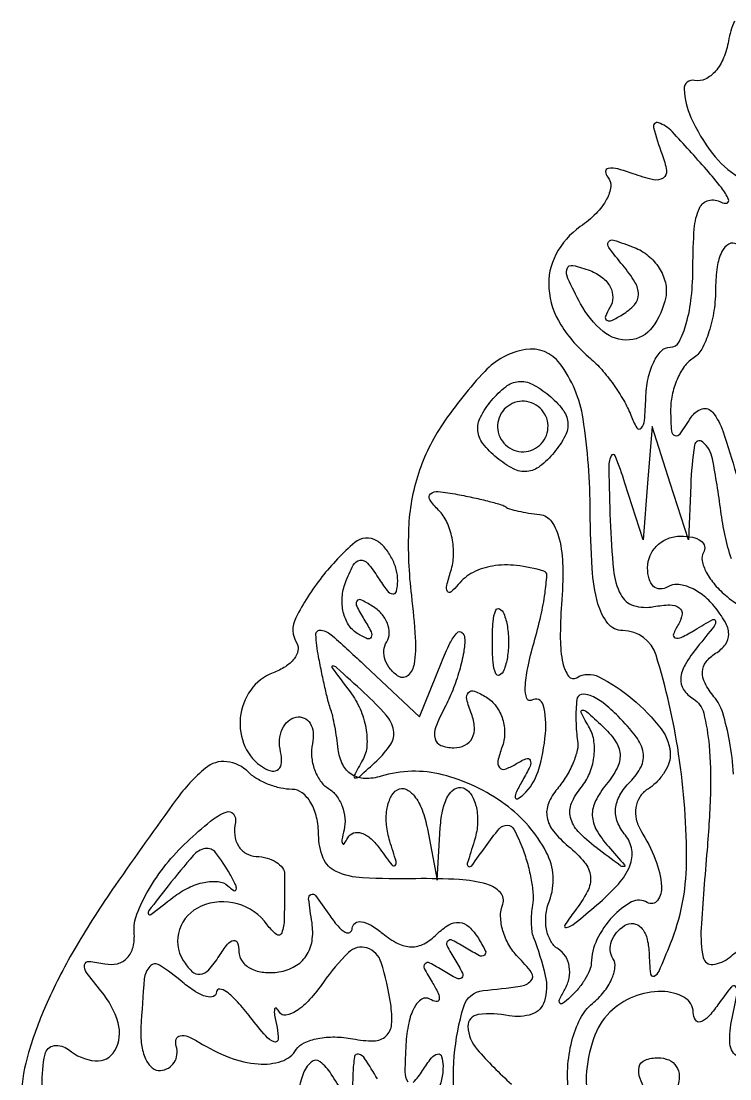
# Model space of a CAD drawing. Extents: x 153 to 7594, y 148 to 3762.
# Drawn here: x 4565.39 to 4596.63, y 2380.74 to 2427.37 of the extents above; entities that cross this region are included whole.
import ezdxf

# ---------------------------------------------------------------- set-up
doc = ezdxf.new("R2010")
doc.units = 0

msp = doc.modelspace()

# ---------------------------------------------------------------- linework, layer by layer
for points in [[(4596.825643, 2427.373229, 0.062791), (4596.565181, 2426.498698, -0.057007), (4596.352623, 2425.753727, -0.079716), (4595.990769, 2425.164748, -0.101992), (4595.542139, 2424.81836, -0.171198), (4595.07434, 2424.764274, 0.494635), (4594.609501, 2424.376946, 0.09645), (4594.907349, 2423.132336, 0.056065), (4595.860244, 2421.539823, 0.091755), (4597.021689, 2420.486595, -0.085828)], [(4596.938533, 2417.537989, 0.275933), (4596.583843, 2417.543347, 0.149285), (4596.275694, 2417.213271, 0.077648), (4596.066565, 2416.536465, 0.036191), (4596, 2415.618034, -0.036773), (4595.926186, 2414.615763, -0.040854), (4595.70625, 2413.670862, -0.044834), (4595.384629, 2412.910071, -0.132684), (4595, 2412.5, 0.101161), (4594.617978, 2412.140373, 0.052761), (4594.298248, 2411.566787, 0.049393), (4594.083635, 2410.883651, 0.053738), (4594.015313, 2410.190983, 0.013885), (4594.048325, 2409.294874, 0.311336), (4594.200888, 2409.101606, 0.322427), (4594.430182, 2409.178839, 0.014437), (4594.923848, 2409.911024, -0.178054), (4595.402208, 2410.277725, -0.310099), (4595.859999, 2410.136224, -0.08616), (4596.332142, 2409.267288, -0.013753), (4596.902958, 2407.411024, -0.00734)], [(4589.528932, 2379.971388, -0.044313), (4589.482604, 2381.212212, -0.049539), (4589.66163, 2382.394787, -0.05508), (4590.034656, 2383.387953, -0.10254), (4590.568911, 2384.057191, 0.049451), (4591.070609, 2384.565096, 0.063475), (4591.415633, 2385.123264, 0.077457), (4591.561184, 2385.644589, 0.169401), (4591.472678, 2386.044209, -0.123519), (4591.358188, 2386.404372, -0.100776), (4591.41435, 2386.806144, -0.090809), (4591.633596, 2387.188284, -0.078968), (4591.983688, 2387.489919, -0.167465), (4592.3741, 2387.577929, -0.181972), (4592.720078, 2387.402126, -0.119326), (4592.965316, 2386.956543, -0.057708), (4593.063386, 2386.309017, 0.014167), (4593.123157, 2385.366884, 0.504003), (4593.284446, 2385.269011, 0.196306), (4593.507435, 2385.487827, 0.006077), (4594.011491, 2386.696825, 0.093745), (4594.714436, 2390.238902, 0.040129), (4594.369526, 2395.071603, 0.036536), (4593.378804, 2399.410156, 0.329515), (4591.904671, 2400.500017, -0.228972), (4591.254083, 2400.814444, -0.101312), (4590.812321, 2401.687391, -0.051527), (4590.555811, 2403.241426, -0.013906), (4590.473777, 2405.740525, 0.036275), (4590.155412, 2409.839088, 0.124096), (4589.129839, 2412.28544, 0.280788), (4587.61191, 2412.890697, 0.163517), (4585.825694, 2411.932837, 0.039746), (4583.974679, 2409.620074, 0.069832), (4582.897779, 2407.424815, 0.06974), (4582.465963, 2405.015893, 0.039539), (4582.587412, 2402.049497, -0.013979), (4582.759415, 2400.185164, -0.054645), (4582.707294, 2399.031274, -0.162854), (4582.445622, 2398.525186, -0.343728), (4582.032172, 2398.480117, -0.07947), (4581.665646, 2398.796549, -0.091052), (4581.436618, 2399.19804, -0.100767), (4581.378807, 2399.620673, -0.122777), (4581.5, 2400, 0.1348), (4581.61287, 2400.384414, 0.100411), (4581.532237, 2400.821208, 0.087027), (4581.269227, 2401.244173, 0.071947), (4580.861803, 2401.58541, 0.02792), (4580.366821, 2401.854375, 0.381877), (4580.185942, 2401.800861, 0.263295), (4580.177041, 2401.570785, 0.019337), (4580.5, 2401, -0.020106), (4580.812756, 2400.445258, -0.235363), (4580.815373, 2400.204091, -0.403524), (4580.646166, 2400.141894, -0.0347), (4580.198182, 2400.377517, -0.116638), (4579.818943, 2400.757062, -0.081802), (4579.588581, 2401.318228, -0.075141), (4579.53866, 2401.9713, -0.073306), (4579.682837, 2402.615871, -0.028099), (4580.029144, 2403.385981, -0.239924), (4580.327558, 2403.599506, -0.262141), (4580.656348, 2403.474765, -0.032626), (4581.123851, 2402.833846, 0.020732), (4581.516437, 2402.267849, 0.191918), (4581.766615, 2402.116629, 0.398641), (4581.930991, 2402.227692, 0.05131), (4581.984687, 2402.690983, 0.069618), (4581.921493, 2403.189252, 0.053368), (4581.721851, 2403.70124, 0.05427), (4581.423764, 2404.149473, 0.080655), (4581.068422, 2404.457713, 0.327142), (4580.090171, 2404.380505, 0.049011), (4578.64531, 2402.865653, 0.047852), (4577.490749, 2401.057136, 0.26231), (4577.535959, 2399.941817, -0.196264), (4577.590225, 2399.617866, -0.113432), (4577.416637, 2399.256231, -0.08139), (4577.032997, 2398.90947, -0.051575), (4576.494256, 2398.63617, 0.146397), (4575.506617, 2397.874181, 0.130987), (4575.046471, 2396.660691, 0.132017), (4575.252835, 2395.386526, 0.149637), (4576.066882, 2394.458665, 0.091453), (4576.451767, 2394.308861, 0.236453), (4576.730603, 2394.387715, 0.198955), (4576.866379, 2394.677596, 0.06785), (4576.823668, 2395.149648, -0.071605), (4576.779713, 2395.679537, -0.089882), (4576.89642, 2396.157508, -0.105183), (4577.152203, 2396.509532, -0.138182), (4577.506787, 2396.684423, -0.148075), (4577.861885, 2396.645053, -0.15587), (4578.127016, 2396.415461, -0.118922), (4578.255492, 2396.015934, -0.06889), (4578.22348, 2395.50983, 0.071984), (4578.191238, 2394.944898, 0.064621), (4578.316898, 2394.371592, 0.067903), (4578.574653, 2393.877017, 0.100635), (4578.929806, 2393.543382, -0.093834), (4579.283538, 2393.219941, -0.070462), (4579.538039, 2392.756603, -0.068819), (4579.658334, 2392.229012, -0.080772), (4579.620221, 2391.717975, 0.012824), (4579.526804, 2391.279666, 0.155992), (4579.547981, 2391.111331, 0.576725), (4579.625973, 2391.104301, 0.031852), (4579.784946, 2391.363153, -0.195212), (4580.039229, 2391.576528, -0.163648), (4580.393714, 2391.572328, -0.102344), (4580.809293, 2391.323078, -0.051675), (4581.215383, 2390.863153, 0.007025), (4581.728426, 2390.165534, 0.429011), (4581.867217, 2390.149908, 0.298513), (4581.916652, 2390.314245, 0.005551), (4581.638006, 2391.217975, -0.052746), (4581.493095, 2391.915676, -0.061549), (4581.509023, 2392.591934, -0.071691), (4581.674319, 2393.146599, -0.147162), (4581.972179, 2393.482806, -0.249941), (4582.343476, 2393.5065, -0.122986), (4582.724965, 2393.203729, -0.075656), (4583.061613, 2392.593558, -0.040836), (4583.292323, 2391.764831), (4583.727636, 2389.5), (4583.863818, 2391.809017, -0.041607), (4583.984461, 2392.652442, -0.085502), (4584.240917, 2393.266142, -0.152164), (4584.582987, 2393.555649, -0.243109), (4584.956326, 2393.526992, -0.138193), (4585.281085, 2393.173156, -0.073636), (4585.469975, 2392.604913, -0.064168), (4585.501383, 2391.918938, -0.057006), (4585.361994, 2391.217975, 0.004077), (4585.054677, 2390.231594, 0.364828), (4585.11094, 2390.100632, 0.3663), (4585.249179, 2390.134002, 0.004087), (4585.851873, 2390.971975, -0.020751), (4586.464588, 2391.766627, -0.237758), (4586.81691, 2391.917924, -0.266575), (4587.120991, 2391.717713, -0.025277), (4587.495939, 2390.871178, -0.025083), (4587.714579, 2390.203034, -0.022944), (4587.872786, 2389.496267, -0.023611), (4587.955108, 2388.852187, -0.066292), (4587.931313, 2388.399203, 0.027148), (4587.88128, 2388.018246, 0.023865), (4587.869815, 2387.617266, 0.024587), (4587.894653, 2387.254157, 0.063655), (4587.95809, 2387, -0.035633), (4588.490814, 2385.280907, -0.131831), (4588.453798, 2384.155637, -0.242198), (4587.902046, 2383.586941, -0.129601), (4586.90027, 2383.519206, 0.076988), (4585.537259, 2383.569088, 0.389798), (4585.083742, 2383.041818, 0.174416), (4585.484614, 2382.033417, 0.027882), (4587, 2380.5, -0.028219)], [(4596.692, 2403.660083, -0.02244), (4596.420138, 2404.686696, -0.020221), (4596.23025, 2405.76975, 0.01308), (4595.860288, 2408.072722, 0.170039), (4595.433793, 2408.813657, 0.592826), (4595.061719, 2408.674196, 0.025182), (4594.90032, 2406.916667), (4594.80064, 2404.5), (4594, 2407), (4593.19936, 2409.5), (4593, 2407), (4592.80064, 2404.5), (4592.002497, 2407, 0.014865), (4591.578355, 2408.20379, 0.682494), (4591.388905, 2408.204652, 0.100218), (4591.286588, 2407.635325, 0.003436), (4591.352177, 2405.360337, 0.015493), (4591.498075, 2403.175461, 0.092991), (4591.814939, 2402.086295, 0.203625), (4592.382512, 2401.607769, 0.122199), (4593.27671, 2401.558063, -0.040986), (4593.979122, 2401.632611, -0.159664), (4594.392076, 2401.508099, -0.276723), (4594.521251, 2401.219894, -0.109181), (4594.372202, 2400.793218, 0.039489), (4594.143108, 2400.347347, 0.430655), (4594.216488, 2400.181964, 0.20526), (4594.4858, 2400.199495, 0.018124), (4595.095492, 2400.53745, -0.008784), (4595.87143, 2400.986701, -0.526629), (4595.994168, 2400.925555, -0.203473), (4595.933905, 2400.701109, -0.004275), (4595.201442, 2399.780986, 0.035914), (4594.652731, 2398.994362, 0.114869), (4594.459735, 2398.38884, 0.17017), (4594.587886, 2397.901812, 0.106099), (4595.018105, 2397.48881, -0.197115), (4595.474668, 2396.859961, -0.037177), (4595.711845, 2395.430519, -0.030113), (4595.771701, 2393.429016, -0.01382), (4595.620451, 2390.821977, 0.005303), (4595.36137, 2387.37337, 0.067762), (4595.453071, 2386.082831, 0.387859), (4595.876416, 2385.777685, 0.14533), (4596.610211, 2386.091467, -0.028632), (4597.177121, 2386.509583, -0.084245)], [(4596.79148, 2394.171425, 0.027714), (4596.610687, 2395.633981, 0.028776), (4596.313921, 2396.868347, 0.100144), (4595.927616, 2397.587217, -0.052418), (4595.531098, 2398.182017, -0.131009), (4595.416703, 2398.687143, -0.158265), (4595.575932, 2399.120993, -0.088113), (4596, 2399.5, 0.092946), (4596.433521, 2399.894997, 0.171052), (4596.576352, 2400.344477, 0.125537), (4596.419696, 2400.887391, 0.040533), (4595.935251, 2401.578017, 0.054071), (4595.425024, 2402.072804, 0.06707), (4594.854218, 2402.405763, 0.080573), (4594.312688, 2402.534458, 0.157815), (4593.886693, 2402.429973, -0.140558), (4593.550104, 2402.335263, -0.191268), (4593.260466, 2402.451946, -0.137878), (4593.064909, 2402.781291, -0.065544), (4593, 2403.274316, -0.103701), (4593.111387, 2403.805601, -0.098925), (4593.427703, 2404.257664, -0.09678), (4593.900242, 2404.560607, -0.094563), (4594.456011, 2404.666667, -0.048843), (4594.982597, 2404.615103, -0.106308), (4595.3536, 2404.455159, -0.182988), (4595.511746, 2404.218948, -0.197918), (4595.467022, 2403.94664, 0.193234), (4595.403706, 2403.581754, 0.069647), (4595.587193, 2403.077558, 0.056224), (4595.967646, 2402.521951, 0.041354), (4596.50101, 2401.999162, 0.055703), (4597.31013, 2401.467392, 0.23108)], [(4584.519778, 2379.460389, -0.050872), (4584.480892, 2381.744054, -0.05188), (4584.895722, 2383.92101, -0.303638), (4585.75, 2384.625, 0.009292), (4587.38435, 2384.819171, 0.160923), (4587.860188, 2385.052525, 0.374131), (4587.888944, 2385.41245, 0.037293), (4587.278145, 2386.121855, -0.066889), (4586.88319, 2386.639437, -0.059517), (4586.619856, 2387.263418, -0.062742), (4586.52113, 2387.8947, -0.09938), (4586.612531, 2388.432655, 0.287808), (4586.51176, 2388.945395, 0.1332), (4585.909317, 2389.315939, 0.05851), (4584.695724, 2389.523885, 0.016752), (4582.784386, 2389.5608, -0.014911), (4580.43268, 2389.597559, -0.095152), (4579.277866, 2389.874271, -0.190907), (4578.703536, 2390.468219, -0.09798), (4578.498681, 2391.5, 0.056325), (4578.411716, 2392.265015, 0.075732), (4578.155428, 2392.9125, 0.094915), (4577.776697, 2393.346641, 0.167592), (4577.332014, 2393.5, -0.054717), (4576.830852, 2393.555009, -0.038662), (4576.288675, 2393.720313, -0.039128), (4575.788767, 2393.962683, -0.064023), (4575.416667, 2394.25, 0.167502), (4574.452928, 2394.719677, 0.209182), (4573.508481, 2394.436951, 0.05975), (4572.234075, 2393.063895, 0.005459), (4569.529016, 2389.257756, 0.018666), (4567.812626, 2386.577779, 0.027794), (4566.535025, 2384.104019, 0.032356), (4565.711495, 2381.89245, 0.061143), (4565.390699, 2380.019602, -0.016064)], [(4566.316278, 2380.45859, -0.060938), (4566.440601, 2381.821879, -0.312174), (4566.843784, 2382.199714, -0.213274), (4567.470295, 2382.024653, 0.149366), (4568.656137, 2381.528612, 0.298062), (4569.520994, 2381.97855, 0.20202), (4569.660119, 2383.203898, 0.102129), (4568.916817, 2384.600229, -0.012454), (4568.268977, 2385.421623, -0.196984), (4568.181351, 2385.759262, -0.399958), (4568.373367, 2385.912892, -0.031634), (4569.080727, 2385.806424, 0.113025), (4569.629285, 2385.813258, 0.14666), (4570.061266, 2386.065664, 0.129121), (4570.319152, 2386.544603, 0.078462), (4570.371188, 2387.189537, -0.112023), (4570.490981, 2387.998449, -0.03946), (4571.003192, 2389.06147, -0.036792), (4571.77128, 2390.180702, -0.03551), (4572.703573, 2391.189537, -0.016978), (4573.73433, 2392.093337, -0.076054), (4574.423464, 2392.500916, -0.326698), (4574.743775, 2392.419383, -0.232738), (4574.832385, 2392.045455, 0.083756), (4574.800194, 2391.486573, 0.1103), (4574.964826, 2391.00483, 0.123697), (4575.299784, 2390.676343, 0.123917), (4575.75, 2390.545455, -0.057786), (4576.228066, 2390.472325, -0.075014), (4576.632812, 2390.29304, -0.092106), (4576.904533, 2390.039691, -0.160528), (4577, 2389.75, -0.004242), (4576.983273, 2387.778417, -0.079037), (4576.875493, 2387.167804, -0.517183), (4576.645203, 2387.10065, -0.0706), (4576.234687, 2387.533458, 0.172305), (4574.924336, 2388.452279, 0.16946), (4573.317543, 2388.346952, 0.2142), (4572.368713, 2387.323509, 0.223393), (4572.524864, 2385.959768, 0.061176), (4572.915927, 2385.471973, 0.225741), (4573.279853, 2385.347814, 0.18434), (4573.659264, 2385.545262, 0.040419), (4574.109687, 2386.143237, -0.025068), (4574.48325, 2386.672177, -0.173258), (4574.747734, 2386.838974, -0.390607), (4574.921391, 2386.738336, -0.072031), (4574.984687, 2386.338484, 0.158954), (4575.128031, 2385.917873, 0.115947), (4575.509564, 2385.598976, 0.091566), (4576.07966, 2385.433359, 0.064095), (4576.75, 2385.452074, 0.08966), (4577.45358, 2385.696824, 0.116438), (4577.953597, 2386.158401, 0.111086), (4578.209274, 2386.813212, 0.076248), (4578.208302, 2387.61359, -0.00761), (4578.06114, 2388.67167, -0.311963), (4578.163112, 2388.866675, -0.370546), (4578.359063, 2388.821718, -0.008867), (4578.942989, 2388, 0.025783), (4579.339716, 2387.4799, 0.081529), (4579.672372, 2387.196906, 0.270427), (4579.878448, 2387.194023, 0.265758), (4579.984687, 2387.372445, -0.240328), (4580.107802, 2387.603674, -0.196775), (4580.384366, 2387.66588, -0.093399), (4580.814126, 2387.507249, -0.038235), (4581.323794, 2387.146238, 0.054215), (4581.990715, 2386.705086, 0.115835), (4582.586352, 2386.555889, 0.127552), (4583.148121, 2386.692734, 0.073311), (4583.710926, 2387.110926, -0.06038), (4584.241956, 2387.527148, -0.161703), (4584.704681, 2387.632344, -0.166612), (4585.129229, 2387.439033, -0.065029), (4585.541641, 2386.932624, -0.022302), (4585.848336, 2386.383008, -0.354078), (4585.805548, 2386.188212, -0.296363), (4585.587303, 2386.166815, -0.01877), (4585, 2386.5, 0.01854), (4584.399319, 2386.841141, 0.327184), (4584.190983, 2386.809017, 0.327184), (4584.158859, 2386.600681, 0.01854), (4584.5, 2386, -0.01854), (4584.841141, 2385.399319, -0.327184), (4584.809017, 2385.190983, -0.327184), (4584.600681, 2385.158859, -0.01854), (4584, 2385.5, 0.01854), (4583.399319, 2385.841141, 0.327184), (4583.190983, 2385.809017, 0.327184), (4583.158859, 2385.600681, 0.01854), (4583.5, 2385, -0.02506), (4583.767122, 2384.515036, -0.146004), (4583.81404, 2384.230457, -0.432574), (4583.688215, 2384.13916, -0.091343), (4583.404508, 2384.249532, 0.286757), (4583.049085, 2384.247639, 0.13074), (4582.720533, 2383.892791, 0.071678), (4582.469688, 2383.192187, 0.035179), (4582.346243, 2382.250748, 0.01248), (4582.304079, 2381.049782, 0.145271), (4582.431806, 2380.60289, 0.485252)], [(4603.834007, 2380.526663, 0.330878), (4603.682363, 2381.228397, 0.180475), (4602.797123, 2381.563409, 0.01304), (4600.135835, 2381.506454, -0.013324), (4597.905567, 2381.45999, -0.126477), (4596.989908, 2381.70106, -0.258013), (4596.631151, 2382.277459, -0.066185), (4596.722581, 2383.411431, 0.006472), (4596.956192, 2384.565714, 0.25496), (4596.87878, 2384.805284, 0.443085), (4596.692189, 2384.791226, 0.010292), (4596.102059, 2384, -0.030305), (4595.668328, 2383.464567, -0.132625), (4595.327522, 2383.248206, -0.344945), (4595.109952, 2383.330693, -0.133509), (4595.015313, 2383.661516, 0.267962), (4594.621064, 2384.324013, 0.127714), (4593.62855, 2384.584132, 0.094292), (4592.372689, 2384.348116, 0.103266), (4591.336508, 2383.669841, 0.11594), (4590.613944, 2382.503251, 0.066455), (4590.298106, 2380.869666, 0.118887), (4590.500932, 2379.744811, 0.455391)], [(4579.593821, 2380.128273, -0.009437), (4579.053395, 2380.947845, 0.08374), (4578.568159, 2381.488783, 0.366029), (4578.170678, 2381.477161, 0.132688), (4577.804932, 2380.91397, 0.015208), (4577.380616, 2379.447845)], [(4581.091869, 2380.728968, 0.011486), (4580.543577, 2381.622893, 0.190003), (4580.26481, 2381.822799, 0.441925), (4580.079446, 2381.699852, 0.030619), (4580.015096, 2381, -0.014192), (4579.96581, 2380.163542, -0.373375)], [(4582.673778, 2380.578532, 0.050831), (4583.08093, 2381.096708, -0.023604), (4583.472662, 2381.65527, -0.171978), (4583.743721, 2381.82953, -0.396829), (4583.920807, 2381.727005, -0.069511), (4583.984687, 2381.309017, -0.12121), (4583.710651, 2380.130068, -0.229738)], [(4593.054014, 2379.899075, -0.031045), (4592.667581, 2380.743173, -0.149169), (4592.630445, 2381.26459, -0.250787), (4592.889706, 2381.56229, -0.090966), (4593.458673, 2381.666667, -0.103993), (4593.935093, 2381.566494, -0.144156), (4594.26675, 2381.286677, -0.14097), (4594.398369, 2380.866466, -0.097773), (4594.312924, 2380.373084, 0.112379)]]:
    msp.add_lwpolyline(points, format="xyb")
for points in [[(4593.642725, 2421.488659, -0.050309), (4593.833778, 2420.78709, -0.297191), (4593.688417, 2420.454839, -0.206684), (4593.259186, 2420.379833, -0.027809), (4592.361341, 2420.647989, 0.023375), (4591.688383, 2420.855491, 0.096511), (4591.265213, 2420.880882, 0.385203), (4591.146012, 2420.7402, 0.177938), (4591.243639, 2420.499024, -0.217333), (4591.376942, 2420.081168, -0.096687), (4591.195506, 2419.518583, -0.06946), (4590.728458, 2418.895781, -0.044439), (4590.035525, 2418.312329, 0.119572), (4588.96022, 2417.090673, 0.140833), (4588.649142, 2415.586459, 0.122313), (4589.179189, 2413.983308, 0.078289), (4590.477507, 2412.5, -0.040036), (4590.978839, 2412.008424, -0.024032), (4591.494958, 2411.353125, -0.023977), (4591.948532, 2410.647257, -0.038101), (4592.258824, 2410, 0.038515), (4592.525721, 2409.444439, 0.512194), (4592.717659, 2409.425329, 0.160889), (4592.86152, 2409.761569, 0.012543), (4592.921053, 2410.75, -0.042371), (4593.024706, 2411.611334, -0.060745), (4593.270559, 2412.339063, -0.078519), (4593.611582, 2412.833434, -0.205373), (4594, 2413, 0.280045), (4594.385863, 2413.23451, 0.051215), (4594.70625, 2414.045461, 0.04194), (4594.92748, 2415.195261, 0.02657), (4595, 2416.559017, -0.017839), (4595.059342, 2418.221706, -0.08642), (4595.286463, 2419.13491, -0.234465), (4595.689834, 2419.470556, -0.192972), (4596.25, 2419.387123, 0.204561), (4596.502194, 2419.35529, 0.458447), (4596.573222, 2419.508911, 0.059687), (4596.255464, 2420.032039, 0.013734), (4595.595012, 2420.828106, 0.007027), (4594.085298, 2422.501316, 0.124743), (4593.479744, 2422.893279, 0.595482), (4593.259692, 2422.689131, 0.028783)], [(4593.799092, 2415.207039, -0.113072), (4593.208091, 2413.872371, -0.216172), (4592.201489, 2413.318586, -0.19608), (4591.04124, 2413.690346, -0.09581), (4590.044565, 2414.916729, -0.012527), (4589.486724, 2416.024929, -0.183593), (4589.453188, 2416.453167, -0.395219), (4589.707399, 2416.603158, -0.036692), (4590.471117, 2416.37271, -0.075053), (4591.002162, 2416.071304, -0.104282), (4591.352203, 2415.653119, -0.124167), (4591.467494, 2415.186129, -0.138003), (4591.339748, 2414.740707, 0.042297), (4591.142458, 2414.351382, 0.379435), (4591.201382, 2414.185239, 0.242554), (4591.426311, 2414.178769, 0.02661), (4591.89405, 2414.434519, 0.070516), (4592.419798, 2414.872318, 0.184456), (4592.594986, 2415.322905, 0.140206), (4592.444005, 2415.862981, 0.035398), (4591.907115, 2416.61192, -0.011254), (4591.287456, 2417.393717, -0.313519), (4591.277554, 2417.640594, -0.342646), (4591.499892, 2417.720004, -0.012308), (4592.407649, 2417.397065, -0.081217), (4593.030979, 2417.033111, -0.078717), (4593.513731, 2416.486148, -0.082946), (4593.785278, 2415.84477, -0.10707)], [(4588.879652, 2408.35499, -0.052816), (4588.252864, 2407.744118, -0.144578), (4587.684289, 2407.517128, -0.144578), (4587.08362, 2407.635449, -0.052816), (4586.35499, 2408.120348, -0.052816), (4585.744118, 2408.747136, -0.144578), (4585.517128, 2409.315711, -0.144578), (4585.635449, 2409.91638, -0.052816), (4586.120348, 2410.64501, -0.052816), (4586.747136, 2411.255882, -0.144578), (4587.315711, 2411.482872, -0.144578), (4587.91638, 2411.364551, -0.052816), (4588.64501, 2410.879652, -0.052816), (4589.255882, 2410.252864, -0.144578), (4589.482872, 2409.684289, -0.144578), (4589.364551, 2409.08362, -0.052816)], [(4586.552786, 2410.08541, 0.099038), (4586.401684, 2409.679226, 0.097945), (4586.417584, 2409.244476, 0.097945), (4586.597789, 2408.848514, 0.099038), (4586.91459, 2408.552786, 0.099038), (4587.320774, 2408.401684, 0.097945), (4587.755524, 2408.417584, 0.097945), (4588.151486, 2408.597789, 0.099038), (4588.447214, 2408.91459, 0.099038), (4588.598316, 2409.320774, 0.097945), (4588.582416, 2409.755524, 0.097945), (4588.402211, 2410.151486, 0.099038), (4588.08541, 2410.447214, 0.099038), (4587.679226, 2410.598316, 0.097945), (4587.244476, 2410.582416, 0.097945), (4586.848514, 2410.402211, 0.099038)], [(4586.75, 2405.951511, 0.101093), (4586.916277, 2405.865597, 0.01412), (4587.29375, 2405.770347, 0.015665), (4587.753072, 2405.683149, 0.01272), (4588.25, 2405.617756, -0.220227), (4588.767317, 2405.308407, -0.090461), (4589.106987, 2404.543468, -0.055933), (4589.260298, 2403.330359, -0.022506), (4589.208369, 2401.65801, 0.019646), (4589.152818, 2400.147495, 0.050443), (4589.265448, 2399.061345, 0.109006), (4589.52013, 2398.492998, 0.389571), (4589.877749, 2398.424445, -0.262129), (4590.851521, 2398.464247, -0.055834), (4592.320028, 2397.494929, -0.055035), (4593.599625, 2396.164337, -0.165462), (4594, 2394.987588, -0.096798), (4593.925965, 2394.608748, -0.052605), (4593.701458, 2394.188957, -0.049641), (4593.372442, 2393.794681, -0.055708), (4592.983688, 2393.489919, 0.116), (4592.652775, 2393.159573, 0.101027), (4592.482762, 2392.699422, 0.093736), (4592.500646, 2392.17944, 0.084543), (4592.705568, 2391.680902, -0.047271), (4593.336877, 2390.420045, -0.070856), (4593.615024, 2389.222733, -0.18419), (4593.437096, 2388.598122, -0.388601), (4592.981314, 2388.511549, 0.266616), (4592.297105, 2388.533769, 0.084697), (4591.458697, 2387.886246, 0.072852), (4590.767811, 2386.873602, 0.107994), (4590.515313, 2385.833333, -0.096655), (4590.446531, 2385.519379, -0.036142), (4590.23709, 2385.117708, -0.034152), (4589.93916, 2384.701417, -0.035034), (4589.589675, 2384.333333, -0.02299), (4589.252817, 2384.052298, -0.431127), (4589.130513, 2384.072635, -0.267883), (4589.119393, 2384.234835, -0.016325), (4589.355987, 2384.680902, 0.082069), (4589.540906, 2385.177376, 0.089583), (4589.548149, 2385.691493, 0.097025), (4589.379184, 2386.143063, 0.116962), (4589.059986, 2386.462927, -0.128925), (4588.732364, 2386.807086, -0.080803), (4588.544269, 2387.333634, -0.071696), (4588.520126, 2387.957341, -0.065581), (4588.670188, 2388.582906, 0.217869), (4588.535043, 2390.73802, 0.11091), (4586.723081, 2392.83515, 0.097698), (4583.962477, 2394.143314, 0.137033), (4581.25, 2394.076511, -0.081421), (4580.53685, 2393.980003, -0.134095), (4579.958343, 2394.155522, -0.137966), (4579.560149, 2394.595647, -0.088468), (4579.36535, 2395.261177, 0.009749), (4579.299711, 2395.772132, 0.009589), (4579.213894, 2396.282971, 0.009506), (4579.121626, 2396.72757, 0.035705), (4579.038838, 2397, -0.030248), (4578.944365, 2397.299127, -0.004786), (4578.800369, 2397.898258, -0.005295), (4578.64472, 2398.608613, -0.004608), (4578.496449, 2399.355772, -0.033685), (4578.379998, 2400.326908, -0.488033), (4578.606527, 2400.523489, -0.134935), (4579.110341, 2400.272889, -0.006092), (4580.549021, 2398.953948), (4582.952122, 2396.696351), (4583.912674, 2399.098176, -0.018764), (4584.288297, 2399.943915, -0.075258), (4584.609685, 2400.407965, -0.388512), (4584.813594, 2400.423023, -0.21713), (4584.936614, 2400.184259, -0.057171), (4584.894994, 2399.55533, -0.024629), (4584.703497, 2398.735786, -0.023981), (4584.411506, 2397.87419, -0.029182), (4584.054014, 2397.100925, 0.031045), (4583.667581, 2396.256827, 0.149169), (4583.630445, 2395.73541, 0.250787), (4583.889706, 2395.43771, 0.090966), (4584.458673, 2395.333333, 0.112677), (4584.950553, 2395.445606, 0.162361), (4585.268273, 2395.754137, 0.138246), (4585.367347, 2396.234474, 0.0739), (4585.23472, 2396.830712, -0.031603), (4585.032877, 2397.475846, -0.249033), (4585.107357, 2397.769864, -0.313884), (4585.369226, 2397.830149, -0.042914), (4585.898235, 2397.562894, -0.098943), (4586.329005, 2397.160931, -0.081283), (4586.609116, 2396.596306, -0.079375), (4586.69888, 2395.958845, -0.087191), (4586.579628, 2395.346912, 0.036307), (4586.402388, 2394.761155, 0.225839), (4586.469901, 2394.463416, 0.316739), (4586.713886, 2394.390581, 0.057611), (4587.165963, 2394.602571, -0.035767), (4587.640835, 2394.851046, -0.40576), (4587.821214, 2394.783077, -0.225813), (4587.819984, 2394.519359, -0.019218), (4587.494183, 2393.904508, 0.016149), (4587.221277, 2393.397031, 0.128795), (4587.16762, 2393.138871, 0.553465), (4587.265875, 2393.084099, 0.058915), (4587.526712, 2393.270371, 0.134892), (4588.17525, 2394.293878, 0.052225), (4588.498846, 2395.956108, 0.081865), (4588.402887, 2397.225511, 0.509714), (4587.893736, 2397.434325, -0.480766), (4587.67772, 2397.511398, -0.093102), (4587.607684, 2397.987247, -0.04184), (4587.714869, 2398.853073, -0.018127), (4587.994466, 2399.980705, 0.013397), (4588.295449, 2401.147238, 0.022007), (4588.479654, 2402.149801, 0.017795), (4588.560508, 2402.938846, 0.352203), (4588.430194, 2403.125, 0.0419), (4587.217825, 2403.369533, 0.067786), (4586.167577, 2403.348431, 0.08176), (4585.30768, 2403.064795, 0.101347), (4584.655668, 2402.533458, -0.040927), (4584.33756, 2402.203311, -0.479587), (4584.184456, 2402.22994, -0.187581), (4584.1495, 2402.490485, -0.017385), (4584.327523, 2403.128145, 0.069447), (4584.44665, 2403.829085, 0.056849), (4584.382892, 2404.58721, 0.058601), (4584.15565, 2405.28567, 0.088677), (4583.791156, 2405.808844, -0.045863), (4583.401584, 2406.277285, -0.385646), (4583.435302, 2406.527272, -0.203814), (4583.771985, 2406.630854, -0.020626), (4584.619301, 2406.50721, -0.007341), (4585.357883, 2406.356855, -0.009903), (4586.020982, 2406.197871, -0.007276), (4586.567584, 2406.046786, -0.098867)], [(4586.662281, 2398.75, -0.174857), (4586.474999, 2398.540618, -0.447206), (4586.306058, 2398.601562, -0.078554), (4586.189089, 2399.10856, -0.017491), (4586.157895, 2400, -0.017491), (4586.189089, 2400.89144, -0.078554), (4586.306058, 2401.398438, -0.447206), (4586.474999, 2401.459382, -0.174857), (4586.662281, 2401.25, -0.057986), (4586.818615, 2400.679992, -0.037979), (4586.87034, 2400, -0.037979), (4586.818615, 2399.320008, -0.057986)], [(4579.890858, 2397.793805, -0.058756), (4580.326312, 2397.045041, -0.057195), (4580.580533, 2396.208749, -0.062168), (4580.625587, 2395.414556, -0.112428), (4580.439386, 2394.793805, 0.008339), (4580.063785, 2394.104077, 0.544296), (4580.119777, 2394.005125, 0.20025), (4580.309417, 2394.071421, 0.004199), (4581.060438, 2394.757143, 0.060037), (4581.681144, 2395.490359, 0.193202), (4581.806282, 2396.104979, 0.137279), (4581.479801, 2396.774513, 0.02565), (4580.511911, 2397.757143, 0.001045), (4579.291482, 2398.870552, 0.171276), (4579.126482, 2398.939968, 0.636179), (4579.088729, 2398.870293, 0.001874)], [(4589.881579, 2397.464286, 0.021468), (4589.847307, 2397.032826, 0.013905), (4589.843037, 2396.532026, 0.013984), (4589.866222, 2396.041673, 0.025601), (4589.916666, 2395.64474, -0.10544), (4589.903128, 2395.228467, -0.039239), (4589.717401, 2394.669982, -0.036729), (4589.412218, 2394.073496, -0.036613), (4589.022755, 2393.527419, 0.076762), (4588.630813, 2392.872819, 0.144214), (4588.569895, 2392.264595, 0.124021), (4588.850958, 2391.657227, 0.04951), (4589.5, 2391, -0.045103), (4590.226259, 2390.277404, -0.151417), (4590.482849, 2389.665792, -0.147333), (4590.351887, 2389.00579, -0.041935), (4589.779564, 2388.117321, 0.021193), (4589.34815, 2387.504909, 0.6928), (4589.424903, 2387.401914, 0.100507), (4589.794851, 2387.595326, 0.006058), (4590.763702, 2388.401792, 0.032765), (4591.713432, 2389.32605, 0.086569), (4592.216163, 2390.126539, 0.132906), (4592.304191, 2390.833923, 0.138951), (4592.020262, 2391.475585, -0.080446), (4591.676622, 2392.059168, -0.115722), (4591.592566, 2392.650456, -0.108987), (4591.780049, 2393.243233, -0.065583), (4592.230936, 2393.830936, 0.07957), (4592.712229, 2394.495788, 0.16319), (4592.803627, 2395.124945, 0.118965), (4592.496587, 2395.819788, 0.033137), (4591.707143, 2396.721429, 0.030261), (4591.043007, 2397.309697, 0.069595), (4590.466687, 2397.643839, 0.151131), (4590.07632, 2397.677677, 0.318971)], [(4591.181412, 2393.718588, 0.05662), (4590.705649, 2392.991793, 0.12569), (4590.564507, 2392.349828, 0.122137), (4590.747163, 2391.706691, 0.051894), (4591.273794, 2390.974435, -0.002821), (4591.983763, 2390.167466, -0.615062), (4591.953282, 2390.092663, -0.182661), (4591.789381, 2390.139852, -0.001608), (4590.737669, 2390.930907, -0.040723), (4589.941625, 2391.642584, -0.129497), (4589.600825, 2392.262967, -0.161538), (4589.647925, 2392.885329, -0.074357), (4590.073759, 2393.588874, 0.074137), (4590.438893, 2394.19154, 0.06457), (4590.63426, 2394.903662, 0.067146), (4590.637597, 2395.61277, 0.096788), (4590.439386, 2396.206195, -0.008359), (4590.070871, 2396.882974, -0.515229), (4590.123934, 2396.987535, -0.222991), (4590.304914, 2396.9337, -0.004746), (4591.010914, 2396.292382, -0.054216), (4591.577977, 2395.640005, -0.1361), (4591.784402, 2395.050242, -0.136235), (4591.657487, 2394.438786, -0.05437)], [(4571.872445, 2389.25, 0.001728), (4571.017381, 2388.151917, 0.272896), (4570.998637, 2388.003157, 0.488078), (4571.101435, 2387.97634, 0.002328), (4572.092009, 2388.741324, -0.051139), (4572.761665, 2389.161225, -0.063419), (4573.456746, 2389.400245, -0.076061), (4574.071101, 2389.432659, -0.160599), (4574.502335, 2389.241324, 0.045405), (4574.768412, 2389.041006, 0.524814), (4574.868964, 2389.084951, 0.16288), (4574.840863, 2389.298639, 0.01713), (4574.601308, 2389.75, 0.032682), (4573.961629, 2390.710498, 0.281916), (4573.501621, 2390.888047, 0.170742), (4572.972791, 2390.585654, 0.012018)], [(4578.708715, 2384.99452, -0.030572), (4578.103432, 2384.233864, -0.060449), (4577.522593, 2383.727725, -0.106005), (4577.059221, 2383.540058, -0.322895), (4576.770611, 2383.679852, 0.090699), (4576.636187, 2383.847456, 0.590134), (4576.55732, 2383.818457, 0.08062), (4576.559771, 2383.53735, 0.013095), (4576.666349, 2383, -0.065551), (4576.713975, 2382.478491, -0.512136), (4576.542195, 2382.364879, -0.124569), (4576.170321, 2382.624868, -0.013526), (4575.502454, 2383.44113, 0.019003), (4574.924433, 2384.132004, 0.048111), (4574.441346, 2384.573065, 0.13313), (4574.139684, 2384.693239, 0.448131), (4574, 2384.568685, -0.309798), (4573.866201, 2384.373465, -0.163714), (4573.559375, 2384.359784, -0.072686), (4573.07641, 2384.578428, -0.030635), (4572.5, 2385, 0.027768), (4571.487561, 2385.749413, 0.368015), (4571.060272, 2385.696337, 0.16586), (4570.816769, 2385.140981, 0.007248), (4570.666667, 2383, 0.046666), (4570.695325, 2382.241536, 0.073757), (4570.873785, 2381.616875, 0.103651), (4571.166034, 2381.217803, 0.211741), (4571.527778, 2381.1, 0.10587), (4571.877303, 2381.213294, 0.118192), (4572.133694, 2381.456834, 0.115545), (4572.255487, 2381.794957, 0.097947), (4572.225223, 2382.17433, -0.137985), (4572.225026, 2382.483535, -0.287805), (4572.396457, 2382.639043, -0.143365), (4572.74213, 2382.601383, -0.041272), (4573.225223, 2382.35245, 0.047209), (4574.57551, 2381.67679, 0.073648), (4575.841656, 2381.390228, 0.098072), (4576.8631, 2381.513365, 0.177254), (4577.517057, 2382.027599, -0.15032), (4577.858654, 2382.326488, -0.058372), (4578.46461, 2382.516459, -0.050901), (4579.215473, 2382.580796, -0.043531), (4580.005536, 2382.498934, 0.049437), (4580.937133, 2382.413493, 0.186046), (4581.473186, 2382.624635, 0.193363), (4581.716499, 2383.13394, 0.053829), (4581.676944, 2384.034631, 0.036187), (4581.260515, 2385.864303, 0.245219), (4580.630443, 2386.504949, 0.280899), (4579.815834, 2386.309989, 0.044326)]]:
    msp.add_lwpolyline(points, format="xyb", close=True)

doc.saveas('drawing.dxf')
